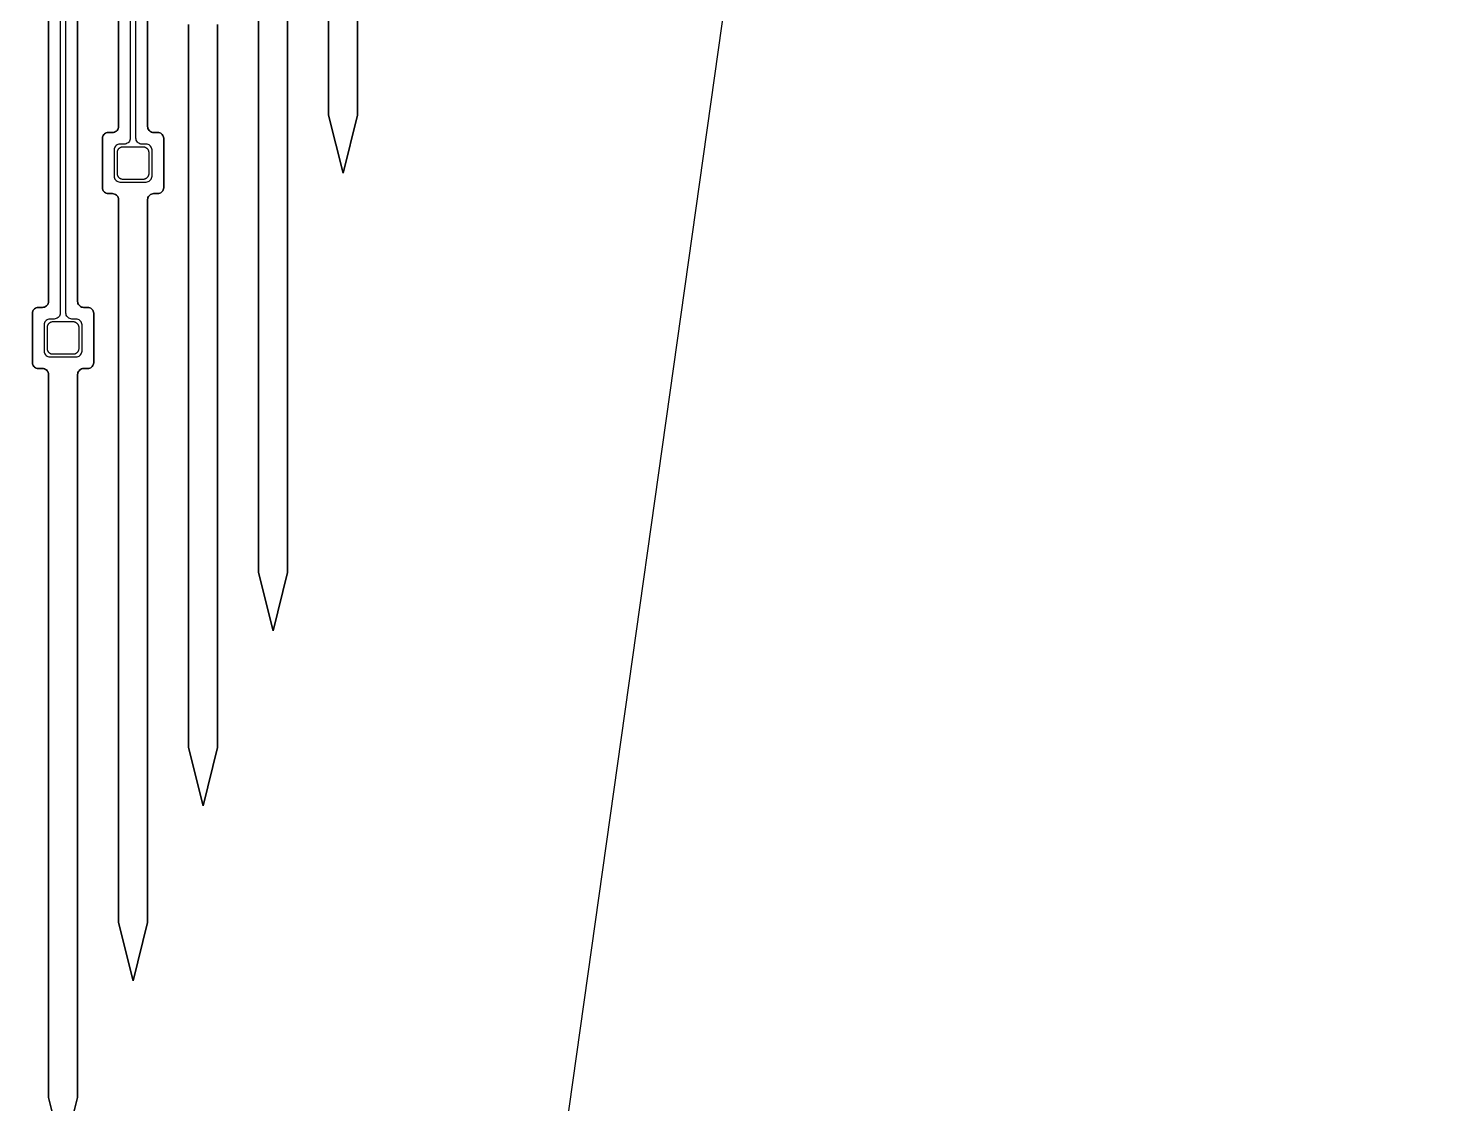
# Model space of a CAD drawing. Header units: metres. Extents: x -1550 to 1550, y -904 to 26100.
# Drawn here: x 485 to 966, y 3943.7 to 4312.8 of the extents above; entities that cross this region are included whole.
import ezdxf

# ---------------------------------------------------------------- set-up
doc = ezdxf.new("R2010")
doc.units = ezdxf.units.M
for name, color, linetype in [('Electrodes', 2, 'CONTINUOUS'), ('Metal', 4, 'CONTINUOUS'), ('Polyimide', 3, 'CONTINUOUS'), ('Polyimide_Negative', 5, 'CONTINUOUS')]:
    doc.layers.add(name, color=color, linetype=linetype)

msp = doc.modelspace()

# ---------------------------------------------------------------- linework, layer by layer
at = {"layer": 'Electrodes'}
for points in [[(524.5, 4261.01), (524.64, 4261.01), (524.77, 4261.03), (524.91, 4261.05), (525.04, 4261.08), (525.17, 4261.12), (525.3, 4261.17), (525.42, 4261.23), (525.54, 4261.3), (525.65, 4261.37), (525.76, 4261.46), (525.87, 4261.55), (525.96, 4261.64), (526.05, 4261.75), (526.13, 4261.85), (526.21, 4261.97), (526.28, 4262.09), (526.33, 4262.21), (526.38, 4262.34), (526.43, 4262.47), (526.46, 4262.6), (526.48, 4262.74), (526.5, 4262.87), (526.5, 4263.01), (526.5, 4270.01), (526.5, 4270.14), (526.48, 4270.28), (526.46, 4270.41), (526.43, 4270.55), (526.38, 4270.68), (526.33, 4270.8), (526.28, 4270.93), (526.21, 4271.05), (526.13, 4271.16), (526.05, 4271.27), (525.96, 4271.37), (525.87, 4271.47), (525.76, 4271.56), (525.65, 4271.64), (525.54, 4271.72), (525.42, 4271.78), (525.3, 4271.84), (525.17, 4271.89), (525.04, 4271.93), (524.91, 4271.97), (524.77, 4271.99), (524.64, 4272), (524.5, 4272.01), (517.5, 4272.01), (517.36, 4272), (517.23, 4271.99), (517.09, 4271.97), (516.96, 4271.93), (516.83, 4271.89), (516.7, 4271.84), (516.58, 4271.78), (516.46, 4271.72), (516.35, 4271.64), (516.24, 4271.56), (516.13, 4271.47), (516.04, 4271.37), (515.95, 4271.27), (515.87, 4271.16), (515.79, 4271.05), (515.72, 4270.93), (515.67, 4270.8), (515.62, 4270.68), (515.57, 4270.55), (515.54, 4270.41), (515.52, 4270.28), (515.5, 4270.14), (515.5, 4270.01), (515.5, 4263.01), (515.5, 4262.87), (515.52, 4262.74), (515.54, 4262.6), (515.57, 4262.47), (515.62, 4262.34), (515.67, 4262.21), (515.72, 4262.09), (515.79, 4261.97), (515.87, 4261.85), (515.95, 4261.75), (516.04, 4261.64), (516.13, 4261.55), (516.24, 4261.46), (516.35, 4261.37), (516.46, 4261.3), (516.58, 4261.23), (516.7, 4261.17), (516.83, 4261.12), (516.96, 4261.08), (517.09, 4261.05), (517.23, 4261.03), (517.36, 4261.01), (517.5, 4261.01), (524.5, 4261.01)], [(500.5, 4201.01), (500.64, 4201.01), (500.77, 4201.03), (500.91, 4201.05), (501.04, 4201.08), (501.17, 4201.12), (501.3, 4201.17), (501.42, 4201.23), (501.54, 4201.3), (501.65, 4201.37), (501.76, 4201.46), (501.87, 4201.55), (501.96, 4201.64), (502.05, 4201.75), (502.13, 4201.85), (502.21, 4201.97), (502.28, 4202.09), (502.33, 4202.21), (502.38, 4202.34), (502.43, 4202.47), (502.46, 4202.6), (502.48, 4202.74), (502.5, 4202.87), (502.5, 4203.01), (502.5, 4210.01), (502.5, 4210.14), (502.48, 4210.28), (502.46, 4210.41), (502.43, 4210.55), (502.38, 4210.68), (502.33, 4210.8), (502.28, 4210.93), (502.21, 4211.05), (502.13, 4211.16), (502.05, 4211.27), (501.96, 4211.37), (501.87, 4211.47), (501.76, 4211.56), (501.65, 4211.64), (501.54, 4211.72), (501.42, 4211.78), (501.3, 4211.84), (501.17, 4211.89), (501.04, 4211.93), (500.91, 4211.97), (500.77, 4211.99), (500.64, 4212), (500.5, 4212.01), (493.5, 4212.01), (493.36, 4212), (493.23, 4211.99), (493.09, 4211.97), (492.96, 4211.93), (492.83, 4211.89), (492.7, 4211.84), (492.58, 4211.78), (492.46, 4211.72), (492.35, 4211.64), (492.24, 4211.56), (492.13, 4211.47), (492.04, 4211.37), (491.95, 4211.27), (491.87, 4211.16), (491.79, 4211.05), (491.72, 4210.93), (491.67, 4210.8), (491.62, 4210.68), (491.57, 4210.55), (491.54, 4210.41), (491.52, 4210.28), (491.5, 4210.14), (491.5, 4210.01), (491.5, 4203.01), (491.5, 4202.87), (491.52, 4202.74), (491.54, 4202.6), (491.57, 4202.47), (491.62, 4202.34), (491.67, 4202.21), (491.72, 4202.09), (491.79, 4201.97), (491.87, 4201.85), (491.95, 4201.75), (492.04, 4201.64), (492.13, 4201.55), (492.24, 4201.46), (492.35, 4201.37), (492.46, 4201.3), (492.58, 4201.23), (492.7, 4201.17), (492.83, 4201.12), (492.96, 4201.08), (493.09, 4201.05), (493.23, 4201.03), (493.36, 4201.01), (493.5, 4201.01), (500.5, 4201.01)]]:
    msp.add_lwpolyline(points, close=True, dxfattribs=at)
at = {"layer": 'Metal'}
for points in [[(496, 11993.5), (496, 4215.01), (495.97, 4214.66), (495.88, 4214.32), (495.73, 4214.01), (495.53, 4213.72), (495.29, 4213.48), (495, 4213.28), (494.68, 4213.13), (494.35, 4213.04), (494, 4213.01), (492.5, 4213.01), (492.15, 4212.98), (491.82, 4212.89), (491.5, 4212.74), (491.21, 4212.54), (490.97, 4212.29), (490.77, 4212.01), (490.62, 4211.69), (490.53, 4211.36), (490.5, 4211.01), (490.5, 4202.01), (490.53, 4201.66), (490.62, 4201.32), (490.77, 4201.01), (490.97, 4200.72), (491.21, 4200.48), (491.5, 4200.28), (491.82, 4200.13), (492.15, 4200.04), (492.5, 4200.01), (501.5, 4200.01), (501.85, 4200.04), (502.18, 4200.13), (502.5, 4200.28), (502.79, 4200.48), (503.03, 4200.72), (503.23, 4201.01), (503.38, 4201.32), (503.47, 4201.66), (503.5, 4202.01), (503.5, 4211.01), (503.47, 4211.36), (503.38, 4211.69), (503.23, 4212.01), (503.03, 4212.29), (502.79, 4212.54), (502.5, 4212.74), (502.18, 4212.89), (501.85, 4212.98), (501.5, 4213.01), (500, 4213.01), (499.65, 4213.04), (499.32, 4213.13), (499, 4213.28), (498.71, 4213.48), (498.47, 4213.72), (498.27, 4214.01), (498.12, 4214.32), (498.03, 4214.66), (498, 4215.01), (498, 11993.5)], [(520, 11993.5), (520, 4275.01), (519.97, 4274.66), (519.88, 4274.32), (519.73, 4274.01), (519.53, 4273.72), (519.29, 4273.48), (519, 4273.28), (518.68, 4273.13), (518.35, 4273.04), (518, 4273.01), (516.5, 4273.01), (516.15, 4272.98), (515.82, 4272.89), (515.5, 4272.74), (515.21, 4272.54), (514.97, 4272.29), (514.77, 4272.01), (514.62, 4271.69), (514.53, 4271.36), (514.5, 4271.01), (514.5, 4262.01), (514.53, 4261.66), (514.62, 4261.32), (514.77, 4261.01), (514.97, 4260.72), (515.21, 4260.48), (515.5, 4260.28), (515.82, 4260.13), (516.15, 4260.04), (516.5, 4260.01), (525.5, 4260.01), (525.85, 4260.04), (526.18, 4260.13), (526.5, 4260.28), (526.79, 4260.48), (527.03, 4260.72), (527.23, 4261.01), (527.38, 4261.32), (527.47, 4261.66), (527.5, 4262.01), (527.5, 4271.01), (527.47, 4271.36), (527.38, 4271.69), (527.23, 4272.01), (527.03, 4272.29), (526.79, 4272.54), (526.5, 4272.74), (526.18, 4272.89), (525.85, 4272.98), (525.5, 4273.01), (524, 4273.01), (523.65, 4273.04), (523.32, 4273.13), (523, 4273.28), (522.71, 4273.48), (522.47, 4273.72), (522.27, 4274.01), (522.12, 4274.32), (522.03, 4274.66), (522, 4275.01), (522, 11993.5)]]:
    msp.add_lwpolyline(points, dxfattribs=at)
at = {"layer": 'Polyimide'}
for points in [[(502, 11978.5), (502, 4219.01), (502.03, 4218.66), (502.12, 4218.32), (502.27, 4218.01), (502.47, 4217.72), (502.71, 4217.48), (503, 4217.28), (503.32, 4217.13), (503.65, 4217.04), (504, 4217.01), (505.5, 4217.01), (505.85, 4216.98), (506.18, 4216.89), (506.5, 4216.74), (506.79, 4216.54), (507.03, 4216.29), (507.23, 4216.01), (507.38, 4215.69), (507.47, 4215.36), (507.5, 4215.01), (507.5, 4198.01), (507.47, 4197.66), (507.38, 4197.32), (507.23, 4197.01), (507.03, 4196.72), (506.79, 4196.48), (506.5, 4196.28), (506.18, 4196.13), (505.85, 4196.04), (505.5, 4196.01), (504, 4196.01), (503.65, 4195.98), (503.32, 4195.89), (503, 4195.74), (502.71, 4195.54), (502.47, 4195.29), (502.27, 4195.01), (502.12, 4194.69), (502.03, 4194.36), (502, 4194.01), (502, 3946.01), (497, 3926.01), (492, 3946.01), (492, 4194.01), (491.97, 4194.36), (491.88, 4194.69), (491.73, 4195.01), (491.53, 4195.29), (491.29, 4195.54), (491, 4195.74), (490.68, 4195.89), (490.35, 4195.98), (490, 4196.01), (488.5, 4196.01), (488.15, 4196.04), (487.82, 4196.13), (487.5, 4196.28), (487.21, 4196.48), (486.97, 4196.72), (486.77, 4197.01), (486.62, 4197.32), (486.53, 4197.66), (486.5, 4198.01), (486.5, 4215.01), (486.53, 4215.36), (486.62, 4215.69), (486.77, 4216.01), (486.97, 4216.29), (487.21, 4216.54), (487.5, 4216.74), (487.82, 4216.89), (488.15, 4216.98), (488.5, 4217.01), (490, 4217.01), (490.35, 4217.04), (490.68, 4217.13), (491, 4217.28), (491.29, 4217.48), (491.53, 4217.72), (491.73, 4218.01), (491.88, 4218.32), (491.97, 4218.66), (492, 4219.01), (492, 11978.5)], [(526, 11978.5), (526, 4279.01), (526.03, 4278.66), (526.12, 4278.32), (526.27, 4278.01), (526.47, 4277.72), (526.71, 4277.48), (527, 4277.28), (527.32, 4277.13), (527.65, 4277.04), (528, 4277.01), (529.5, 4277.01), (529.85, 4276.98), (530.18, 4276.89), (530.5, 4276.74), (530.79, 4276.54), (531.03, 4276.29), (531.23, 4276.01), (531.38, 4275.69), (531.47, 4275.36), (531.5, 4275.01), (531.5, 4258.01), (531.47, 4257.66), (531.38, 4257.32), (531.23, 4257.01), (531.03, 4256.72), (530.79, 4256.48), (530.5, 4256.28), (530.18, 4256.13), (529.85, 4256.04), (529.5, 4256.01), (528, 4256.01), (527.65, 4255.98), (527.32, 4255.89), (527, 4255.74), (526.71, 4255.54), (526.47, 4255.29), (526.27, 4255.01), (526.12, 4254.69), (526.03, 4254.36), (526, 4254.01), (526, 4006.01), (521, 3986.01), (516, 4006.01), (516, 4254.01), (515.97, 4254.36), (515.88, 4254.69), (515.73, 4255.01), (515.53, 4255.29), (515.29, 4255.54), (515, 4255.74), (514.68, 4255.89), (514.35, 4255.98), (514, 4256.01), (512.5, 4256.01), (512.15, 4256.04), (511.82, 4256.13), (511.5, 4256.28), (511.21, 4256.48), (510.97, 4256.72), (510.77, 4257.01), (510.62, 4257.32), (510.53, 4257.66), (510.5, 4258.01), (510.5, 4275.01), (510.53, 4275.36), (510.62, 4275.69), (510.77, 4276.01), (510.97, 4276.29), (511.21, 4276.54), (511.5, 4276.74), (511.82, 4276.89), (512.15, 4276.98), (512.5, 4277.01), (514, 4277.01), (514.35, 4277.04), (514.68, 4277.13), (515, 4277.28), (515.29, 4277.48), (515.53, 4277.72), (515.73, 4278.01), (515.88, 4278.32), (515.97, 4278.66), (516, 4279.01), (516, 11978.5)], [(598, 4530.99), (598, 4282.99), (593, 4262.99), (588, 4282.99), (588, 4530.99)], [(574, 4374.01), (574, 4126.01), (569, 4106.01), (564, 4126.01), (564, 4374.01)], [(550, 4314.01), (550, 4066.01), (545, 4046.01), (540, 4066.01), (540, 4314.01)]]:
    msp.add_lwpolyline(points, dxfattribs=at)
at = {"layer": 'Polyimide_Negative'}
for points in [[(966, 6040.77), (24.81, -642.62), (14.5, -665.19), (14.5, -654.04), (14.39, -651.11), (13.18, -647.49), (11.33, -643.61), (3.23, -640.89), (0.99, -638.43), (-0.69, -635.25), (-2, -628.09), (-2, -587.48), (-2, -387.48), (-2, -137.48), (-1.5, -137.48), (-1.5, -116.48), (-2, -116.48), (-2, 11978.5)], [(492, 11978.5), (492, 4219.01), (491.97, 4218.66), (491.88, 4218.32), (491.73, 4218.01), (491.53, 4217.72), (491.29, 4217.48), (491, 4217.28), (490.68, 4217.13), (490.35, 4217.04), (490, 4217.01), (488.5, 4217.01), (488.15, 4216.98), (487.82, 4216.89), (487.5, 4216.74), (487.21, 4216.54), (486.97, 4216.29), (486.77, 4216.01), (486.62, 4215.69), (486.53, 4215.36), (486.5, 4215.01), (486.5, 4198.01), (486.53, 4197.66), (486.62, 4197.32), (486.77, 4197.01), (486.97, 4196.72), (487.21, 4196.48), (487.5, 4196.28), (487.82, 4196.13), (488.15, 4196.04), (488.5, 4196.01), (490, 4196.01), (490.35, 4195.98), (490.68, 4195.89), (491, 4195.74), (491.29, 4195.54), (491.53, 4195.29), (491.73, 4195.01), (491.88, 4194.69), (491.97, 4194.36), (492, 4194.01), (492, 3946.01), (497, 3926.01), (502, 3946.01), (502, 4194.01), (502.03, 4194.36), (502.12, 4194.69), (502.27, 4195.01), (502.47, 4195.29), (502.71, 4195.54), (503, 4195.74), (503.32, 4195.89), (503.65, 4195.98), (504, 4196.01), (505.5, 4196.01), (505.85, 4196.04), (506.18, 4196.13), (506.5, 4196.28), (506.79, 4196.48), (507.03, 4196.72), (507.23, 4197.01), (507.38, 4197.32), (507.47, 4197.66), (507.5, 4198.01), (507.5, 4215.01), (507.47, 4215.36), (507.38, 4215.69), (507.23, 4216.01), (507.03, 4216.29), (506.79, 4216.54), (506.5, 4216.74), (506.18, 4216.89), (505.85, 4216.98), (505.5, 4217.01), (504, 4217.01), (503.65, 4217.04), (503.32, 4217.13), (503, 4217.28), (502.71, 4217.48), (502.47, 4217.72), (502.27, 4218.01), (502.12, 4218.32), (502.03, 4218.66), (502, 4219.01), (502, 11978.5)], [(516, 11978.5), (516, 4279.01), (515.97, 4278.66), (515.88, 4278.32), (515.73, 4278.01), (515.53, 4277.72), (515.29, 4277.48), (515, 4277.28), (514.68, 4277.13), (514.35, 4277.04), (514, 4277.01), (512.5, 4277.01), (512.15, 4276.98), (511.82, 4276.89), (511.5, 4276.74), (511.21, 4276.54), (510.97, 4276.29), (510.77, 4276.01), (510.62, 4275.69), (510.53, 4275.36), (510.5, 4275.01), (510.5, 4258.01), (510.53, 4257.66), (510.62, 4257.32), (510.77, 4257.01), (510.97, 4256.72), (511.21, 4256.48), (511.5, 4256.28), (511.82, 4256.13), (512.15, 4256.04), (512.5, 4256.01), (514, 4256.01), (514.35, 4255.98), (514.68, 4255.89), (515, 4255.74), (515.29, 4255.54), (515.53, 4255.29), (515.73, 4255.01), (515.88, 4254.69), (515.97, 4254.36), (516, 4254.01), (516, 4006.01), (521, 3986.01), (526, 4006.01), (526, 4254.01), (526.03, 4254.36), (526.12, 4254.69), (526.27, 4255.01), (526.47, 4255.29), (526.71, 4255.54), (527, 4255.74), (527.32, 4255.89), (527.65, 4255.98), (528, 4256.01), (529.5, 4256.01), (529.85, 4256.04), (530.18, 4256.13), (530.5, 4256.28), (530.79, 4256.48), (531.03, 4256.72), (531.23, 4257.01), (531.38, 4257.32), (531.47, 4257.66), (531.5, 4258.01), (531.5, 4275.01), (531.47, 4275.36), (531.38, 4275.69), (531.23, 4276.01), (531.03, 4276.29), (530.79, 4276.54), (530.5, 4276.74), (530.18, 4276.89), (529.85, 4276.98), (529.5, 4277.01), (528, 4277.01), (527.65, 4277.04), (527.32, 4277.13), (527, 4277.28), (526.71, 4277.48), (526.47, 4277.72), (526.27, 4278.01), (526.12, 4278.32), (526.03, 4278.66), (526, 4279.01), (526, 11978.5)], [(588, 4530.99), (588, 4282.99), (593, 4262.99), (598, 4282.99), (598, 4530.99)], [(564, 4374.01), (564, 4126.01), (569, 4106.01), (574, 4126.01), (574, 4374.01)], [(540, 4314.01), (540, 4066.01), (545, 4046.01), (550, 4066.01), (550, 4314.01)]]:
    msp.add_lwpolyline(points, dxfattribs=at)

doc.saveas('drawing.dxf')
